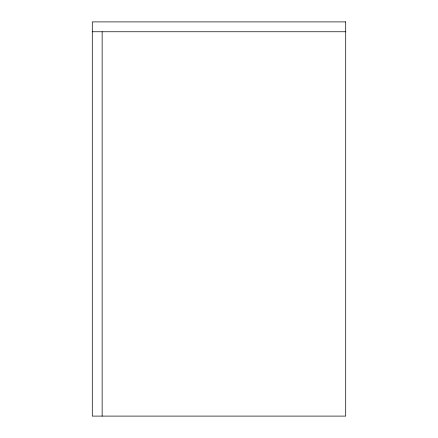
<?xml version="1.0" encoding="UTF-8"?>
<svg xmlns="http://www.w3.org/2000/svg" width="438" height="438" viewBox="0 0 438 438"><rect width="100%" height="100%" fill="white"/><g stroke="black" fill="none" stroke-linecap="round" stroke-linejoin="round"><path stroke-width="0.66" d="M92.292 31.755L345.708 31.755M102.147 31.755L102.147 416.1M345.708 21.9L92.292 21.9L92.292 416.1L345.708 416.1L345.708 21.9"/></g></svg>
